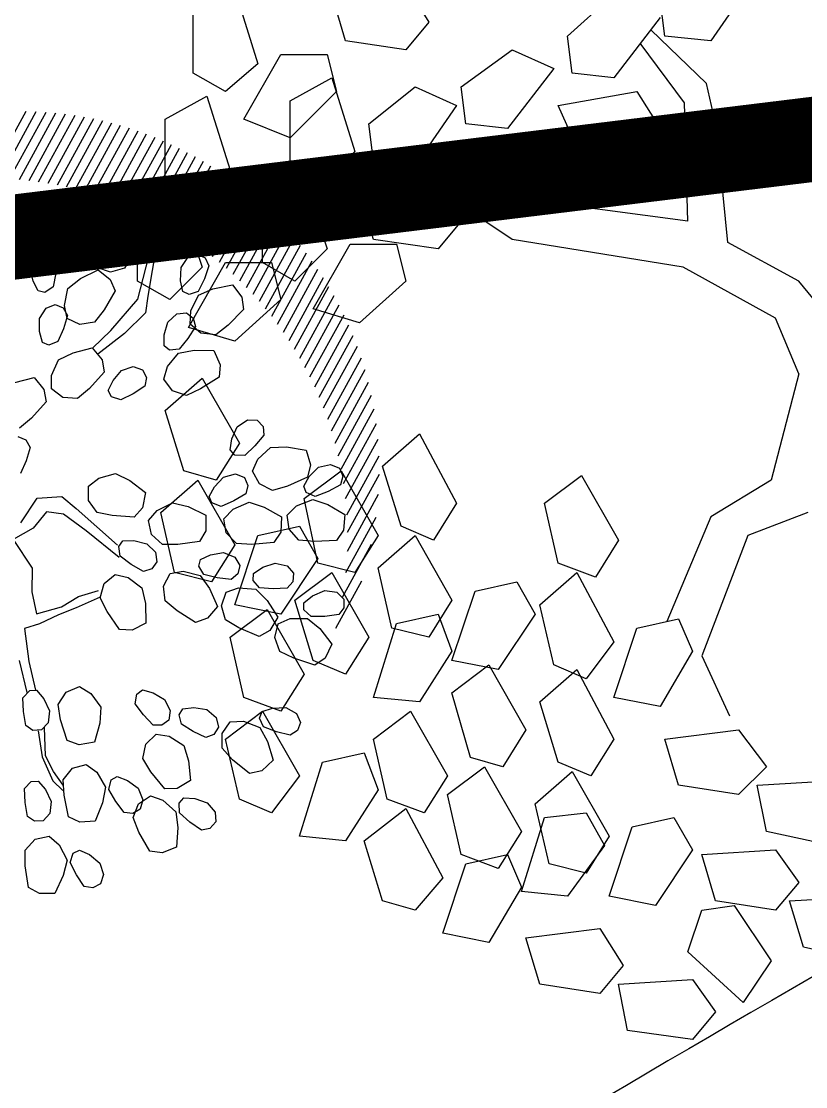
# Model space of a CAD drawing. Extents: x -809667 to 586099, y 3084146 to 3634412.
# Drawn here: x 381253.04 to 381254.659, y 3084224.222 to 3084226.42 of the extents above; entities that cross this region are included whole.
import ezdxf

# ---------------------------------------------------------------- set-up
doc = ezdxf.new("R2010")
doc.units = 0
doc.header["$LTSCALE"] = 0.5
doc.layers.get('0').update_dxf_attribs({"linetype": 'CONTINUOUS'})
for name, color, linetype in [('WIRE-照明', 1, 'CONTINUOUS'), ('乔木', 84, 'CONTINUOUS'), ('文字', 7, 'CONTINUOUS')]:
    doc.layers.add(name, color=color, linetype=linetype)

# ---------------------------------------------------------------- blocks, each defined once
blk = doc.blocks.new('幌伞枫')
at = {"layer": '乔木', "color": 0}
for p, q in [((-971.1, 525.5), (-934.4, 408)), ((-699.5, 532.8), (-662.8, 474.1)), ((-149, 540.2), (-215, 444.7)), ((-794.9, 444.7), (-816.9, 518.1)), ((-442.6, 452.1), (-369.2, 518.1)), ((-288.4, 452.1), (-295.8, 510.8)), ((-1037.1, 393.4), (-1037.1, 488.8)), ((-662.8, 474.1), (-699.5, 430.1)), ((-295.8, 481.4), (-369.2, 386)), ((-221.9, 376.9), (-310.5, 462.2)), ((-699.5, 430.1), (-794.9, 444.7)), ((-435.2, 393.4), (-442.6, 452.1)), ((-256.9, 345.9), (-327.2, 440.6)), ((-215, 444.7), (-288.4, 452.1)), ((-611.4, 371.3), (-530.7, 430.1)), ((-530.7, 430.1), (-464.6, 400.7)), ((-934.4, 408), (-985.8, 364)), ((-956.4, 320), (-897.7, 422.7)), ((-897.7, 422.7), (-824.3, 422.7)), ((-824.3, 422.7), (-809.6, 364)), ((-985.8, 364), (-1037.1, 393.4)), ((-464.6, 400.7), (-538, 305.3)), ((-369.2, 386), (-435.2, 393.4)), ((-883, 349.3), (-816.9, 386)), ((-816.9, 386), (-780.2, 268.6)), ((-206.4, 307), (-221.9, 376.9)), ((-1081.2, 320), (-1015.1, 356.7)), ((-1015.1, 356.7), (-978.4, 239.2)), ((-809.6, 364), (-883, 290.6)), ((-758.2, 312.6), (-684.8, 371.3)), ((-684.8, 371.3), (-618.7, 342)), ((-604.1, 312.6), (-611.4, 371.3)), ((-457.3, 342), (-332.5, 364)), ((-332.5, 364), (-295.8, 305.3)), ((-883, 246.5), (-883, 349.3)), ((-618.7, 342), (-684.8, 246.5)), ((-427.9, 275.9), (-457.3, 342)), ((-251.7, 158.5), (-256.9, 345.9)), ((-1081.2, 217.2), (-1081.2, 320)), ((-883, 290.6), (-956.4, 320)), ((-750.9, 253.9), (-758.2, 312.6)), ((-538, 305.3), (-604.1, 312.6)), ((-295.8, 305.3), (-332.5, 261.2)), ((-188.4, 124.2), (-206.4, 307)), ((-332.5, 261.2), (-427.9, 275.9)), ((-780.2, 268.6), (-831.6, 217.2)), ((-684.8, 246.5), (-750.9, 253.9)), ((-530.7, 195.2), (-633.4, 253.9)), ((-978.4, 239.2), (-1029.8, 187.8)), ((-831.6, 217.2), (-883, 246.5)), ((-927, 195.2), (-861, 224.5)), ((-861, 224.5), (-824.3, 114.4)), ((-1029.8, 187.8), (-1081.2, 217.2)), ((-772.9, 202.5), (-655.4, 217.2)), ((-655.4, 217.2), (-611.4, 158.5)), ((-1125.2, 165.8), (-1059.2, 195.2)), ((-1059.2, 195.2), (-1022.5, 85.1)), ((-927, 92.4), (-927, 195.2)), ((-750.9, 129.1), (-772.9, 202.5)), ((-530.7, 129.1), (-640.8, 202.5)), ((-251.7, 158.5), (-530.7, 195.2)), ((-1125.2, 63), (-1125.2, 165.8)), ((-611.4, 158.5), (-648.1, 114.4)), ((-846.3, 19), (-787.6, 121.8)), ((-787.6, 121.8), (-714.2, 121.8)), ((-648.1, 114.4), (-750.9, 129.1)), ((-714.2, 121.8), (-699.5, 63)), ((-259.1, 85.1), (-530.7, 129.1)), ((-75.6, 63), (-188.4, 124.2)), ((-824.3, 114.4), (-875.7, 63)), ((-1022.5, 85.1), (-1073.9, 33.7)), ((-1044.5, -10.4), (-985.8, 92.4)), ((-985.8, 92.4), (-912.4, 92.4)), ((-875.7, 63), (-927, 92.4)), ((-912.4, 92.4), (-897.7, 33.7)), ((-112.3, 4.3), (-259.1, 85.1)), ((-1073.9, 33.7), (-1125.2, 63)), ((-699.5, 63), (-772.9, -3)), ((-9.5, -17.7), (-75.6, 63)), ((-897.7, 33.7), (-971.1, -32.4)), ((-772.9, -3), (-846.3, 19)), ((-75.6, -83.8), (-112.3, 4.3)), ((-971.1, -32.4), (-1044.5, -10.4)), ((-75.6, -83.8), (-119.6, -252.6)), ((-1081.2, -142.5), (-1022.5, -91.1)), ((-1022.5, -91.1), (-963.7, -193.9)), ((-1051.8, -237.9), (-1081.2, -142.5)), ((-736.2, -230.6), (-677.5, -179.2)), ((-677.5, -179.2), (-618.7, -289.3)), ((-963.7, -193.9), (-1000.4, -252.6)), ((-706.8, -326), (-736.2, -230.6)), ((-1088.5, -304), (-1029.8, -252.6)), ((-1000.4, -252.6), (-1051.8, -237.9)), ((-1029.8, -252.6), (-971.1, -355.4)), ((-861, -282), (-802.3, -237.9)), ((-802.3, -237.9), (-743.5, -340.7)), ((-479.3, -289.3), (-420.6, -245.3)), ((-420.6, -245.3), (-361.8, -348)), ((-119.6, -252.6), (-215, -311.3)), ((-839, -384.7), (-861, -282)), ((-1066.5, -399.4), (-1088.5, -304)), ((-618.7, -289.3), (-655.4, -348)), ((-457.3, -384.7), (-479.3, -289.3)), ((-60.9, -304), (-156.3, -340.7)), ((-215, -311.3), (-285.1, -477)), ((-934.4, -340.7), (-868.3, -326)), ((-868.3, -326), (-839, -377.4)), ((-655.4, -348), (-706.8, -326)), ((-971.1, -450.8), (-934.4, -340.7)), ((-743.5, -340.7), (-780.2, -399.4)), ((-743.5, -392.1), (-684.8, -340.7)), ((-684.8, -340.7), (-626.1, -443.5)), ((-361.8, -348), (-398.5, -406.7)), ((-156.3, -340.7), (-229.7, -531.5)), ((-971.1, -355.4), (-1007.8, -414.1)), ((-839, -377.4), (-897.7, -465.5)), ((-780.2, -399.4), (-839, -384.7)), ((-398.5, -406.7), (-457.3, -384.7)), ((-1007.8, -414.1), (-1066.5, -399.4)), ((-875.7, -443.5), (-816.9, -399.4)), ((-816.9, -399.4), (-758.2, -502.2)), ((-721.5, -487.5), (-743.5, -392.1)), ((-486.6, -450.8), (-427.9, -399.4)), ((-427.9, -399.4), (-369.2, -509.5)), ((-589.4, -428.8), (-523.3, -414.1)), ((-523.3, -414.1), (-494, -465.5)), ((-626.1, -538.9), (-589.4, -428.8)), ((-897.7, -465.5), (-971.1, -450.8)), ((-846.3, -538.9), (-875.7, -443.5)), ((-626.1, -443.5), (-662.8, -502.2)), ((-464.6, -546.2), (-486.6, -450.8)), ((-978.4, -502.2), (-919.7, -458.1)), ((-919.7, -458.1), (-861, -560.9)), ((-714.2, -480.2), (-648.1, -465.5)), ((-648.1, -465.5), (-626.1, -524.2)), ((-494, -465.5), (-552.7, -553.6)), ((-332.5, -487.5), (-266.4, -472.8)), ((-266.4, -472.8), (-244.4, -524.2)), ((-750.9, -597.6), (-714.2, -480.2)), ((-662.8, -502.2), (-721.5, -487.5)), ((-369.2, -597.6), (-332.5, -487.5)), ((-956.4, -597.6), (-978.4, -502.2)), ((-758.2, -502.2), (-794.9, -560.9)), ((-626.1, -524.2), (-677.5, -604.9)), ((-369.2, -509.5), (-413.2, -568.2)), ((-244.4, -524.2), (-295.8, -612.3)), ((-794.9, -560.9), (-846.3, -538.9)), ((-552.7, -553.6), (-626.1, -538.9)), ((-229.7, -531.5), (-185.7, -627)), ((-626.1, -590.3), (-567.4, -546.2)), ((-567.4, -546.2), (-508.6, -649)), ((-486.6, -604.9), (-427.9, -553.6)), ((-413.2, -568.2), (-464.6, -546.2)), ((-427.9, -553.6), (-369.2, -663.7)), ((-861, -560.9), (-897.7, -619.6)), ((-596.7, -693), (-626.1, -590.3)), ((-897.7, -619.6), (-956.4, -597.6)), ((-677.5, -604.9), (-750.9, -597.6)), ((-457.3, -700.4), (-486.6, -604.9)), ((-295.8, -612.3), (-369.2, -597.6)), ((-985.8, -663.7), (-927, -619.6)), ((-927, -619.6), (-868.3, -722.4)), ((-750.9, -663.7), (-692.2, -619.6)), ((-692.2, -619.6), (-633.4, -722.4)), ((-508.6, -649), (-545.3, -707.7)), ((-288.4, -663.7), (-171, -649)), ((-171, -649), (-126.9, -707.7)), ((-963.7, -759.1), (-985.8, -663.7)), ((-728.9, -759.1), (-750.9, -663.7)), ((-369.2, -663.7), (-405.9, -722.4)), ((-266.4, -737.1), (-288.4, -663.7)), ((-831.6, -700.4), (-765.6, -685.7)), ((-765.6, -685.7), (-743.5, -744.4)), ((-545.3, -707.7), (-596.7, -693)), ((-868.3, -817.8), (-831.6, -700.4)), ((-633.4, -751.7), (-574.7, -707.7)), ((-574.7, -707.7), (-516, -810.5)), ((-405.9, -722.4), (-457.3, -700.4)), ((-126.9, -707.7), (-171, -751.7)), ((-868.3, -722.4), (-912.4, -781.1)), ((-633.4, -722.4), (-670.1, -781.1)), ((-494, -766.4), (-435.2, -715)), ((-435.2, -715), (-376.5, -817.8)), ((-171, -751.7), (-266.4, -737.1)), ((-141.6, -737.1), (-24.2, -729.7)), ((-126.9, -810.5), (-141.6, -737.1)), ((-912.4, -781.1), (-963.7, -759.1)), ((-743.5, -744.4), (-794.9, -825.2)), ((-670.1, -781.1), (-728.9, -759.1)), ((-611.4, -847.2), (-633.4, -751.7)), ((-765.6, -825.2), (-699.5, -773.8)), ((-699.5, -773.8), (-640.8, -883.9)), ((-471.9, -861.9), (-494, -766.4)), ((-516, -905.9), (-479.3, -788.5)), ((-479.3, -788.5), (-413.2, -781.1)), ((-413.2, -781.1), (-383.9, -832.5)), ((-339.8, -803.1), (-273.7, -788.5)), ((-273.7, -788.5), (-244.4, -839.8)), ((-516, -810.5), (-552.7, -869.2)), ((-376.5, -913.2), (-339.8, -803.1)), ((-24.2, -832.5), (-126.9, -810.5)), ((-794.9, -825.2), (-868.3, -817.8)), ((-736.2, -920.6), (-765.6, -825.2)), ((-376.5, -817.8), (-413.2, -876.5)), ((-383.9, -832.5), (-442.6, -913.2)), ((-244.4, -839.8), (-303.1, -927.9)), ((-229.7, -847.2), (-112.3, -839.8)), ((-112.3, -839.8), (-75.6, -891.2)), ((-640.8, -972), (-604.1, -861.9)), ((-552.7, -869.2), (-611.4, -847.2)), ((-604.1, -861.9), (-538, -847.2)), ((-538, -847.2), (-516, -898.6)), ((-413.2, -876.5), (-471.9, -861.9)), ((-207.7, -920.6), (-229.7, -847.2)), ((-640.8, -883.9), (-684.8, -935.3)), ((-75.6, -891.2), (-112.3, -935.3)), ((-516, -898.6), (-567.4, -986.6)), ((-442.6, -913.2), (-516, -905.9)), ((-684.8, -935.3), (-736.2, -920.6)), ((-303.1, -927.9), (-376.5, -913.2)), ((-229.7, -935.3), (-178.3, -927.9)), ((-112.3, -935.3), (-207.7, -920.6)), ((-178.3, -927.9), (-119.6, -1016)), ((-90.2, -920.6), (27.2, -913.2)), ((-68.2, -994), (-90.2, -920.6)), ((-251.7, -1001.3), (-229.7, -935.3)), ((-567.4, -986.6), (-640.8, -972)), ((-508.6, -979.3), (-391.2, -964.6)), ((-486.6, -1052.7), (-508.6, -979.3)), ((-391.2, -964.6), (-354.5, -1023.3)), ((27.2, -1016), (-68.2, -994)), ((-163.6, -1082.1), (-251.7, -1001.3)), ((-354.5, -1023.3), (-391.2, -1067.4)), ((-119.6, -1016), (-163.6, -1082.1)), ((-361.8, -1052.7), (-244.4, -1045.4)), ((-244.4, -1045.4), (-207.7, -1096.7)), ((-391.2, -1067.4), (-486.6, -1052.7)), ((-347.2, -1126.1), (-361.8, -1052.7)), ((-207.7, -1096.7), (-244.4, -1140.8)), ((-244.4, -1140.8), (-347.2, -1126.1))]:
    blk.add_line(p, q, dxfattribs=at)
blk = doc.blocks.new('紫薇')
at = {"color": 0}
for p, q in [((-496.5, 62.5), (-484, 74.7)), ((-484, 74.7), (-453.7, 70.5)), ((-502.4, 41.7), (-496.5, 62.5)), ((-453.7, 70.5), (-432.9, 64.6)), ((-432.9, 64.6), (-422.2, 46.9)), ((-422.2, 46.9), (-423.5, 27)), ((-397.8, 40.7), (-388.5, 48.4)), ((-388.5, 48.4), (-369.1, 46.1)), ((-369.1, 46.1), (-350.3, 41.4)), ((-481.8, 23.5), (-502.4, 41.7)), ((-400.7, 29), (-397.8, 40.7)), ((-350.3, 41.4), (-343.3, 29.7)), ((-343.3, 29.7), (-345.6, 20.4)), ((-462.5, 12.3), (-481.8, 23.5)), ((-438.8, 16.8), (-462.5, 12.3)), ((-423.5, 27), (-438.8, 16.8)), ((-393.6, 17.3), (-400.7, 29)), ((-377.8, 10.9), (-393.6, 17.3)), ((-345.6, 20.4), (-359.6, 13.9)), ((-275.5, 7.6), (-266.1, 15.2)), ((-266.1, 15.2), (-246.7, 12.7)), ((-504.4, -0.4), (-485.8, 5.5)), ((-485.8, 5.5), (-466.8, 9.1)), ((-466.8, 9.1), (-455.5, 1.4)), ((-455.5, 1.4), (-453.8, -8.1)), ((-359.6, 13.9), (-377.8, 10.9)), ((-350.9, 0.6), (-367.8, -9.1)), ((-314.7, 5.4), (-350.9, 0.6)), ((-338.8, -4.2), (-314.7, 0.6)), ((-278.4, 0.6), (-314.7, 5.4)), ((-314.7, 0.6), (-276, -9.1)), ((-278.4, -4.1), (-275.5, 7.6)), ((-246.7, 12.7), (-228, 8)), ((-228, 8), (-221, -3.8)), ((-222.8, 0.6), (-176.9, -1.8)), ((-509.7, -11.2), (-504.4, -0.4)), ((-507.5, -23.1), (-509.7, -11.2)), ((-453.8, -8.1), (-463.9, -19.9)), ((-416.8, -19.3), (-405, -6.5)), ((-405, -6.5), (-374.5, -8.9)), ((-374.5, -8.9), (-353.4, -13.7)), ((-360.6, -11.5), (-338.8, -4.2)), ((-353.4, -13.7), (-341.8, -30.7)), ((-271.5, -15.9), (-278.4, -4.1)), ((-223.4, -13.2), (-237.5, -19.5)), ((-221, -3.8), (-223.4, -13.2)), ((-181.7, -13.9), (-222.8, -11.5)), ((-135.8, -21.1), (-181.7, -13.9)), ((-496.2, -30.8), (-507.5, -23.1)), ((-463.9, -19.9), (-479.2, -30.1)), ((-421.5, -40.4), (-416.8, -19.3)), ((-255.7, -22.4), (-271.5, -15.9)), ((-237.5, -19.5), (-255.7, -22.4)), ((-135.8, -42.9), (-135.8, -21.1)), ((-479.2, -30.1), (-496.2, -30.8)), ((-399.9, -57.5), (-421.5, -40.4)), ((-341.8, -30.7), (-341.9, -50.6)), ((-313, -48.7), (-302.7, -34.6)), ((-302.7, -34.6), (-272.1, -33.8)), ((-272.1, -33.8), (-250.7, -36.3)), ((-250.7, -36.3), (-237.3, -51.9)), ((-131, -71.9), (-135.8, -42.9)), ((-121.3, -42.9), (-121.3, -79.1)), ((-89.9, -45.3), (-121.3, -42.9)), ((-12.5, -40.5), (-58.4, -55)), ((-5.3, -71.9), (-12.5, -40.5)), ((-380, -67.5), (-399.9, -57.5)), ((-341.9, -50.6), (-356.5, -61.7)), ((-315.5, -70.1), (-313, -48.7)), ((-237.3, -51.9), (-235.2, -71.8)), ((-58.4, -55), (-89.9, -45.3)), ((6.8, -57.4), (33.4, -88.8)), ((-402.9, -75.6), (-384.1, -71)), ((-384.1, -71), (-372.4, -78)), ((-356.5, -61.7), (-380, -67.5)), ((-292.2, -84.8), (-315.5, -70.1)), ((-235.2, -71.8), (-248.6, -84.4)), ((-128.5, -98.4), (-131, -71.9)), ((11.6, -96), (-5.3, -71.9)), ((-425.8, -93.7), (-421.1, -82.6)), ((-421.1, -82.6), (-402.9, -75.6)), ((-370.1, -87.4), (-379.5, -99.7)), ((-372.4, -78), (-370.1, -87.4)), ((-271.3, -92.6), (-292.2, -84.8)), ((-248.6, -84.4), (-271.3, -92.6)), ((-121.3, -79.1), (-114, -105.7)), ((33.4, -88.8), (26.1, -122.6)), ((87.7, -88.7), (72.9, -76.2)), ((104.1, -99.2), (87.7, -88.7)), ((123.6, -87.2), (115.8, -96.5)), ((-490, -117.5), (-482.8, -101.7)), ((-482.8, -101.7), (-453, -94.6)), ((-453, -94.6), (-431.5, -92.7)), ((-431.5, -92.7), (-415.2, -105.3)), ((-422.9, -105.4), (-425.8, -93.7)), ((-379.5, -99.7), (-394.2, -110.8)), ((-123.7, -134.7), (-128.5, -98.4)), ((2, -117.8), (11.6, -96)), ((115.8, -96.5), (104.1, -99.2)), ((142.8, -112.3), (134.2, -92.5)), ((-488.1, -139.1), (-490, -117.5)), ((-411.2, -112.5), (-422.9, -105.4)), ((-415.2, -105.3), (-409.1, -124.3)), ((-394.2, -110.8), (-411.2, -112.5)), ((-114, -105.7), (-114, -134.7)), ((-29.4, -141.9), (2, -117.8)), ((158.8, -138.4), (142.8, -112.3)), ((197, -104.2), (196, -131.7)), ((-409.1, -124.3), (-419.7, -139.3)), ((-377.1, -134.2), (-356.2, -128.6)), ((-356.2, -128.6), (-338, -138.3)), ((26.1, -122.6), (4.4, -137.1)), ((196, -131.7), (176.1, -140.3)), ((-462.2, -148.6), (-488.1, -139.1)), ((-419.7, -139.3), (-440.2, -152.1)), ((-409.7, -163.1), (-405.2, -146.2)), ((-405.2, -146.2), (-377.1, -134.2)), ((-338, -138.3), (-328.8, -156)), ((-315.4, -155.5), (-298, -146.6)), ((-298, -146.6), (-279.9, -140)), ((-279.9, -140), (-267.5, -145.8)), ((-267.5, -145.8), (-264.2, -154.9)), ((-180.2, -164.4), (-174.5, -147.9)), ((-174.5, -147.9), (-145.5, -138.1)), ((-145.5, -138.1), (-124.3, -134.2)), ((-124.3, -134.2), (-106.8, -145.2)), ((-106.8, -145.2), (-99, -163.5)), ((-77.8, -175.7), (-29.4, -141.9)), ((4.4, -137.1), (-60.9, -178.1)), ((176.1, -140.3), (158.8, -138.4)), ((-440.2, -152.1), (-462.2, -148.6)), ((-459.5, -166.8), (-443.1, -156.6)), ((-443.1, -156.6), (-429.8, -159.8)), ((-429.8, -159.8), (-424.7, -168)), ((-404.1, -184), (-409.7, -163.1)), ((-328.8, -156), (-336.6, -172.6)), ((-318.9, -167.1), (-315.4, -155.5)), ((-264.2, -154.9), (-272.2, -168.1)), ((-9.2, -163.5), (10.3, -156.7)), ((10.3, -156.7), (29.5, -162)), ((29.5, -162), (36.3, -179.1)), ((151.1, -181.9), (158, -162.4)), ((158, -162.4), (174.1, -150.7)), ((174.1, -150.7), (191.7, -156)), ((191.7, -156), (210.2, -171.6)), ((233.6, -164.1), (239.8, -156.7)), ((239.8, -156.7), (255.3, -157)), ((255.3, -157), (272.9, -162.3)), ((272.9, -162.3), (284.3, -175.1)), ((550.9, -237.9), (475.7, -162.7)), ((555.2, -224.5), (479.8, -149.2)), ((-474.7, -179.1), (-459.5, -166.8)), ((-424.7, -168), (-429.9, -182.6)), ((-336.6, -172.6), (-354.7, -188.6)), ((-314.8, -178.4), (-318.9, -167.1)), ((-272.2, -168.1), (-285.6, -180.7)), ((-176.3, -185.6), (-180.2, -164.4)), ((-99, -163.5), (-108.1, -179.5)), ((-92, -188.9), (-76.6, -177.2)), ((-76.6, -177.2), (-63.1, -179.1)), ((-19.3, -182.6), (-9.2, -163.5)), ((210.2, -171.6), (213.9, -193.6)), ((234.8, -177.7), (233.6, -164.1)), ((249.6, -190.1), (234.8, -177.7)), ((284.3, -175.1), (285.5, -188.7)), ((305.8, -179.5), (310.3, -170.9)), ((310.3, -170.9), (325.4, -168)), ((325.4, -168), (343.8, -169.4)), ((343.8, -169.4), (357.7, -179.4)), ((546.3, -250.9), (471.2, -175.9)), ((-475.8, -191.1), (-474.7, -179.1)), ((-469.4, -201.4), (-475.8, -191.1)), ((-429.9, -182.6), (-440.4, -197.6)), ((-377, -189), (-404.1, -184)), ((-354.7, -188.6), (-377, -189)), ((-302.4, -184.2), (-314.8, -178.4)), ((-285.6, -180.7), (-302.4, -184.2)), ((-149.6, -192.7), (-176.3, -185.6)), ((-127.4, -194.1), (-149.6, -192.7)), ((-108.1, -179.5), (-127.4, -194.1)), ((-106, -202.5), (-92, -188.9)), ((-63.1, -179.1), (-57.2, -186.8)), ((-57.2, -186.8), (-61, -201.8)), ((-29.7, -211.3), (-19.3, -182.6)), ((36.3, -179.1), (35.7, -203.3)), ((159.7, -201.7), (151.1, -181.9)), ((266, -200.7), (249.6, -190.1)), ((285.5, -188.7), (277.8, -197.9)), ((309.8, -192.5), (305.8, -179.5)), ((327, -201.5), (309.8, -192.5)), ((361.7, -192.5), (356.1, -203.1)), ((357.7, -179.4), (361.7, -192.5)), ((541.3, -263.7), (466.4, -188.8)), ((-456.1, -204.5), (-469.4, -201.4)), ((-440.4, -197.6), (-456.1, -204.5)), ((-352.7, -221.1), (-339.8, -206.5)), ((-339.8, -206.5), (-325.3, -193.6)), ((-325.3, -193.6), (-311.7, -194.5)), ((-311.7, -194.5), (-305.3, -201.7)), ((-305.3, -201.7), (-307.9, -216.9)), ((-105.9, -214.5), (-106, -202.5)), ((-61, -201.8), (-70.2, -217.7)), ((35.7, -203.3), (20.8, -219.9)), ((175.7, -227.8), (159.7, -201.7)), ((213.9, -193.6), (212.9, -221.1)), ((249, -213.9), (262.3, -199)), ((262.3, -199), (280.6, -200.5)), ((277.8, -197.9), (266, -200.7)), ((280.6, -200.5), (302, -211.7)), ((345.2, -208.3), (327, -201.5)), ((356.1, -203.1), (345.2, -208.3)), ((536.1, -276.2), (461.3, -201.4)), ((-351.7, -233.1), (-352.7, -221.1)), ((-307.9, -216.9), (-315.8, -233.6)), ((-171.8, -232.2), (-153.8, -220.2)), ((-153.8, -220.2), (-133.4, -223.6)), ((-98.6, -224.2), (-105.9, -214.5)), ((-70.2, -217.7), (-85.1, -226)), ((-20.4, -226.1), (-29.7, -211.3)), ((20.8, -219.9), (-1.3, -236.2)), ((212.9, -221.1), (193, -229.7)), ((212.3, -221.6), (229.2, -253)), ((246.4, -234.4), (249, -213.9)), ((302, -211.7), (310.3, -232.4)), ((530.6, -288.4), (456, -213.7)), ((-343.7, -242.2), (-351.7, -233.1)), ((-315.8, -233.6), (-330, -243)), ((-194.7, -252.4), (-171.8, -232.2)), ((-133.4, -223.6), (-119.1, -237.5)), ((-119.1, -237.5), (-121.3, -255.7)), ((-85.1, -226), (-98.6, -224.2)), ((-77.4, -238.3), (-59.6, -227.8)), ((-59.6, -227.8), (-39.8, -229.2)), ((-39.8, -229.2), (-29.7, -244.6)), ((-1.3, -236.2), (-20.4, -226.1)), ((132.4, -239), (140.2, -227.8)), ((140.2, -227.8), (149.8, -226.1)), ((149.8, -226.1), (161.4, -236.3)), ((161.4, -236.3), (171.4, -251.7)), ((193, -229.7), (175.7, -227.8)), ((219.5, -269.9), (202.6, -226.4)), ((259.1, -251.9), (246.4, -234.4)), ((310.3, -232.4), (315.1, -259.5)), ((518.9, -312), (444.5, -237.6)), ((524.9, -300.3), (450.4, -225.8)), ((-417.9, -265.7), (-392.8, -248.4)), ((-392.8, -248.4), (-373.4, -238.8)), ((-373.4, -238.8), (-353.6, -244.6)), ((-353.6, -244.6), (-341.1, -260.1)), ((-330, -243), (-343.7, -242.2)), ((-83.6, -259.1), (-77.4, -238.3)), ((-29.7, -244.6), (-25.5, -268.4)), ((135.8, -258), (132.4, -239)), ((171.4, -251.7), (172, -268.8)), ((280.3, -274), (259.1, -251.9)), ((359.6, -253.8), (363.1, -244.8)), ((363.1, -244.8), (377.9, -240.2)), ((377.9, -240.2), (396.3, -239.5)), ((396.3, -239.5), (411.2, -247.9)), ((411.2, -247.9), (416.7, -260.4)), ((512.6, -323.4), (438.4, -249.1)), ((-419, -283.1), (-417.9, -265.7)), ((-341.1, -260.1), (-345.5, -278)), ((-193.6, -269.8), (-194.7, -252.4)), ((-121.3, -255.7), (-133.4, -276.7)), ((-88.1, -289.3), (-83.6, -259.1)), ((141.5, -276.6), (135.8, -258)), ((229.2, -253), (260.6, -301.3)), ((315.1, -259.5), (297.6, -272.1)), ((307.4, -275), (318.8, -258.8)), ((318.8, -258.8), (337.2, -258.1)), ((337.2, -258.1), (359.8, -266.8)), ((365.2, -266.3), (359.6, -253.8)), ((359.8, -266.8), (370.3, -286.5)), ((383.2, -273.3), (365.2, -266.3)), ((416.7, -260.4), (412.3, -271.7)), ((506.1, -334.6), (432, -260.4)), ((-345.5, -278), (-360.1, -297.3)), ((-181.7, -287.9), (-193.6, -269.8)), ((-133.4, -276.7), (-154.4, -284.1)), ((-143.4, -298.8), (-133.7, -282.1)), ((-133.7, -282.1), (-120.5, -278.5)), ((-120.5, -278.5), (-112.1, -283.4)), ((-25.5, -268.4), (-36.8, -287.6)), ((152.3, -282.1), (141.5, -276.6)), ((164.2, -280), (152.3, -282.1)), ((172, -268.8), (164.2, -280)), ((238.9, -306.2), (219.5, -269.9)), ((297.6, -272.1), (280.3, -274)), ((307.1, -295.7), (307.4, -275)), ((402.1, -278.1), (383.2, -273.3)), ((412.3, -271.7), (402.1, -278.1)), ((499.4, -345.5), (425.3, -271.4)), ((-409.4, -302.5), (-419, -283.1)), ((-218.9, -308.1), (-203, -293.5)), ((-203, -293.5), (-182.4, -293.6)), ((-182.4, -293.6), (-166, -304.9)), ((-154.4, -284.1), (-181.7, -287.9)), ((-112.1, -283.4), (-109.8, -298.7)), ((-76, -301.9), (-88.1, -289.3)), ((-36.8, -287.6), (-55.3, -308.1)), ((321.7, -311.7), (307.1, -295.7)), ((370.3, -286.5), (378.2, -312.8)), ((485.2, -366.6), (411.4, -292.8)), ((492.4, -356.2), (418.5, -282.2)), ((-381.8, -302.1), (-409.4, -302.5)), ((-360.1, -297.3), (-381.8, -302.1)), ((-372.7, -318), (-361.1, -302.6)), ((-361.1, -302.6), (-347.5, -300.7)), ((-347.5, -300.7), (-339.8, -306.5)), ((-339.8, -306.5), (-339.4, -322)), ((-238.2, -331.8), (-218.9, -308.1)), ((-166, -304.9), (-165.2, -323.3)), ((-151, -316.8), (-143.4, -298.8)), ((-109.8, -298.7), (-112, -316.9)), ((-55.3, -308.1), (-76, -301.9)), ((112.7, -328.7), (124.5, -311.7)), ((124.5, -311.7), (143.2, -304.7)), ((143.2, -304.7), (158.7, -314.5)), ((260.6, -315.8), (238.9, -306.2)), ((260.6, -301.3), (325.9, -340)), ((345.2, -331.1), (321.7, -311.7)), ((477.7, -376.9), (404, -303.2)), ((-382.4, -334.9), (-372.7, -318)), ((-339.4, -322), (-343.8, -339.9)), ((-165.2, -323.3), (-173.8, -345.9)), ((-146.2, -327.9), (-151, -316.8)), ((-112, -316.9), (-122.6, -330.4)), ((-49.5, -331.8), (-41, -321)), ((-41, -321), (-31.4, -319.9)), ((-31.4, -319.9), (-20.4, -330.7)), ((158.7, -314.5), (172.5, -334.4)), ((177.2, -337), (179.7, -323.6)), ((179.7, -323.6), (187.6, -318.1)), ((187.6, -318.1), (202.4, -322.5)), ((202.4, -322.5), (218, -332.3)), ((325.9, -347.2), (260.6, -315.8)), ((378.2, -312.8), (362.2, -327.4)), ((462.1, -396.6), (388.7, -323.1)), ((470, -386.9), (396.5, -313.3)), ((-379.1, -346.5), (-382.4, -334.9)), ((-343.8, -339.9), (-355.9, -351.9)), ((-234.3, -348.8), (-238.2, -331.8)), ((-135.8, -333.9), (-146.2, -327.9)), ((-122.6, -330.4), (-135.8, -333.9)), ((-112.3, -358.3), (-105.1, -337.9)), ((-105.1, -337.9), (-86.8, -328.4)), ((-86.8, -328.4), (-67, -330.8)), ((-67, -330.8), (-57.8, -346.8)), ((-47.1, -351), (-49.5, -331.8)), ((-20.4, -330.7), (-11.2, -346.6)), ((115.8, -350.1), (112.7, -328.7)), ((172.5, -334.4), (170.2, -356.6)), ((188.2, -352.9), (177.2, -337)), ((218, -332.3), (225.6, -347.6)), ((325.7, -343.5), (335.6, -334)), ((335.6, -334), (345.2, -334.3)), ((362.2, -327.4), (345.2, -331.1)), ((345.2, -334.3), (354.6, -346.6)), ((454, -406.2), (380.6, -332.8)), ((-369.5, -353.8), (-379.1, -346.5)), ((-355.9, -351.9), (-369.5, -353.8)), ((-281, -370), (-266.4, -354)), ((-266.4, -354), (-245.8, -352.3)), ((-245.8, -352.3), (-228.6, -362.3)), ((-219.7, -364.7), (-234.3, -348.8)), ((-173.8, -345.9), (-193.4, -356.6)), ((-180.1, -369.4), (-173.3, -351.3)), ((-173.3, -351.3), (-160.8, -345.7)), ((-160.8, -345.7), (-151.8, -349.1)), ((-151.8, -349.1), (-147, -363.8)), ((-57.8, -346.8), (-54.8, -370.8)), ((-42.4, -369.9), (-47.1, -351)), ((-11.2, -346.6), (-11.5, -363.7)), ((124.3, -379.4), (115.8, -350.1)), ((201.2, -367.5), (188.2, -352.9)), ((225.6, -347.6), (223.2, -361.1)), ((325.2, -362.8), (325.7, -343.5)), ((354.6, -346.6), (361.4, -363.7)), ((437.1, -424.6), (363.9, -351.5)), ((445.7, -415.5), (372.4, -342.2)), ((-298.2, -395.2), (-281, -370)), ((-228.6, -362.3), (-226.2, -380.5)), ((-193.4, -356.6), (-219.7, -364.7)), ((-184.7, -388.3), (-180.1, -369.4)), ((-147, -363.8), (-146.3, -382.2)), ((-118.4, -388.2), (-112.3, -358.3)), ((-54.8, -370.8), (-67.2, -389.3)), ((-31.9, -375.9), (-42.4, -369.9)), ((-11.5, -363.7), (-19.9, -374.5)), ((9.7, -383.3), (14, -370.3)), ((14, -370.3), (22.7, -366)), ((22.7, -366), (36.7, -372.6)), ((170.2, -356.6), (161.9, -382.8)), ((190.2, -372.4), (206.8, -361.4)), ((213.2, -367.9), (201.2, -367.5)), ((206.8, -361.4), (224.2, -367.4)), ((223.2, -361.1), (213.2, -367.9)), ((224.2, -367.4), (242, -383.7)), ((246.6, -371.5), (253.1, -364.4)), ((253.1, -364.4), (268.5, -365.4)), ((268.5, -365.4), (285.9, -371.4)), ((327.1, -382.2), (325.2, -362.8)), ((361.4, -363.7), (358.6, -380.5)), ((428.3, -433.5), (361, -366.2)), ((-226.2, -380.5), (-232.9, -403.8)), ((-146.3, -382.2), (-154.5, -397.2)), ((-19.9, -374.5), (-31.9, -375.9)), ((18.3, -400.6), (9.7, -383.3)), ((36.7, -372.6), (50.8, -384.5)), ((50.8, -384.5), (56.1, -400.7)), ((140.5, -385.9), (124.3, -379.4)), ((161.9, -382.8), (140.5, -385.9)), ((182.5, -391.6), (190.2, -372.4)), ((242, -383.7), (244.8, -405.8)), ((247.2, -385.2), (246.6, -371.5)), ((261.5, -398.2), (247.2, -385.2)), ((285.9, -371.4), (296.8, -384.6)), ((296.8, -384.6), (297.4, -398.2)), ((336.6, -389.7), (327.1, -382.2)), ((358.6, -380.5), (348.7, -390)), ((419.3, -442.2), (358.1, -381)), ((-292.9, -411.8), (-298.2, -395.2)), ((-178.3, -398.5), (-184.7, -388.3)), ((-167, -402.8), (-178.3, -398.5)), ((-154.5, -397.2), (-167, -402.8)), ((-107.1, -401.5), (-118.4, -388.2)), ((-67.2, -389.3), (-86.7, -408.7)), ((-48.1, -407), (-34, -391.9)), ((-34, -391.9), (-14.6, -387.6)), ((-14.6, -387.6), (-0.5, -399.5)), ((-0.5, -399.5), (10.2, -421.1)), ((29.1, -416.8), (18.3, -400.6)), ((56.1, -400.7), (51.8, -413.7)), ((190.3, -411.7), (182.5, -391.6)), ((277.4, -409.4), (261.5, -398.2)), ((297.4, -398.2), (289.3, -407.2)), ((390.9, -466.8), (318.3, -394.2)), ((400.6, -458.8), (327.9, -386.1)), ((348.7, -390), (336.6, -389.7)), ((410, -450.6), (349, -389.6)), ((-277, -426.4), (-292.9, -411.8)), ((-232.9, -403.8), (-251.4, -416.1)), ((-237.1, -427.7), (-231.9, -409.1)), ((-231.9, -409.1), (-219.9, -402.4)), ((-219.9, -402.4), (-210.6, -405.1)), ((-210.6, -405.1), (-204.6, -419.3)), ((-125, -422.8), (-106.5, -413.8)), ((-86.7, -408.7), (-107.1, -401.5)), ((-106.5, -413.8), (-86.8, -416.9)), ((-48.1, -428.6), (-48.1, -407)), ((51.8, -413.7), (41, -419)), ((205.2, -438.4), (190.3, -411.7)), ((244.8, -405.8), (242.6, -433.3)), ((289.3, -407.2), (277.4, -409.4)), ((370.9, -482.1), (298.5, -409.7)), ((381, -474.6), (308.5, -402.1)), ((-251.4, -416.1), (-277, -426.4)), ((-240.1, -447), (-237.1, -427.7)), ((-204.6, -419.3), (-202.3, -437.6)), ((-132.9, -443), (-125, -422.8)), ((-86.8, -416.9), (-78, -433.1)), ((-43.8, -458.8), (-48.1, -428.6)), ((10.2, -421.1), (4.8, -442.7)), ((41, -419), (29.1, -416.8)), ((349.9, -496.5), (277.7, -424.4)), ((360.5, -489.4), (288.2, -417.2)), ((-204, -490.6), (-257.4, -437.3)), ((-202.3, -437.6), (-209.3, -453.2)), ((-139.8, -472.8), (-132.9, -443)), ((-78, -433.1), (-75.8, -457.1)), ((4.8, -442.7), (-7.1, -467.6)), ((222.4, -441), (205.2, -438.4)), ((242.6, -433.3), (222.4, -441)), ((316.7, -516.3), (244.9, -444.5)), ((328, -510), (256.1, -438)), ((339.1, -503.4), (267, -431.3)), ((-232.8, -456.6), (-240.1, -447)), ((-221.2, -459.9), (-232.8, -456.6)), ((-209.3, -453.2), (-221.2, -459.9)), ((-159.1, -517.9), (-218.6, -458.4)), ((-75.8, -457.1), (-88.6, -475.3)), ((-72.9, -461.7), (-64.2, -451.2)), ((-64.2, -451.2), (-54.6, -450.3)), ((-54.6, -450.3), (-43.8, -461.4)), ((-28.7, -467.5), (-43.8, -458.8)), ((293.3, -528.3), (221.7, -456.7)), ((305.1, -522.4), (233.4, -450.8)), ((-124.5, -534.7), (-187, -472.3)), ((-128.9, -486.3), (-139.8, -472.8)), ((-71.1, -481), (-72.9, -461.7)), ((-43.8, -461.4), (-35.1, -477.6)), ((-7.1, -467.6), (-28.7, -467.5)), ((256.2, -544.2), (185, -473.1)), ((268.8, -539.2), (197.5, -467.9)), ((281.2, -533.9), (209.8, -462.5)), ((-94.9, -546.7), (-158.9, -482.7)), ((-108.7, -494.2), (-128.9, -486.3)), ((-88.6, -475.3), (-108.7, -494.2)), ((-66.9, -500), (-71.1, -481)), ((-35.1, -477.6), (-35.9, -494.7)), ((216.5, -557.6), (145.8, -486.9)), ((230, -553.4), (159.2, -482.6)), ((243.3, -549), (172.3, -478)), ((-68.3, -555.6), (-133.5, -490.4)), ((-43.8, -562.4), (-109.9, -496.4)), ((-21, -567.5), (-87.7, -500.8)), ((-56.6, -506.3), (-66.9, -500)), ((0.5, -571.4), (-66.8, -504.1)), ((-35.9, -494.7), (-44.6, -505.2)), ((143.5, -572.9), (73.7, -503.1)), ((158.8, -570.6), (88.8, -500.6)), ((173.8, -567.9), (103.6, -497.7)), ((188.4, -564.8), (118, -494.5)), ((202.6, -561.4), (132.1, -490.8)), ((-44.6, -505.2), (-56.6, -506.3)), ((20.9, -574.1), (-46.8, -506.4)), ((40.4, -576), (-27.7, -507.8)), ((59.1, -577), (-9.4, -508.5)), ((77.1, -577.3), (8.3, -508.5)), ((94.5, -577), (25.4, -507.9)), ((111.3, -576.2), (42, -506.8)), ((127.6, -574.8), (58.1, -505.2))]:
    blk.add_line(p, q, dxfattribs=at)
blk = doc.blocks.new('123213')
at = {"layer": '文字', "color": 8, "linetype": 'Continuous'}
for points, knots in [([(381844.5609, 3087081.0936), (381846.499, 3087080.8518), (381849.8812, 3087080.4297), (381852.9704, 3087086.7947), (381861.7252, 3087083.3889), (381864.1778, 3087088.3114), (381865.0711, 3087090.689)], [0, 0, 0, 0, 5.241038, 9.145639, 17.995635, 24.640422, 24.640422, 24.640422, 24.640422]), ([(381844.6352, 3087081.689), (381844.9347, 3087081.6516), (381845.2315, 3087081.6146), (381846.1068, 3087081.5176), (381846.6705, 3087081.4722), (381847.5904, 3087081.4804), (381847.9638, 3087081.5133), (381848.6476, 3087081.6572), (381848.9561, 3087081.7685), (381849.3946, 3087082.0228), (381849.5454, 3087082.1351), (381849.853, 3087082.4134), (381850.0065, 3087082.5764), (381850.464, 3087083.1066), (381850.7684, 3087083.5187), (381851.3109, 3087084.1642), (381851.5274, 3087084.4035), (381851.9625, 3087084.7983), (381852.1754, 3087084.9612), (381852.6207, 3087085.2337), (381852.8531, 3087085.3463), (381853.7826, 3087085.7073), (381854.5208, 3087085.8099), (381856.0105, 3087085.8766), (381856.7654, 3087085.8396), (381858.2278, 3087085.7744), (381858.9354, 3087085.7463), (381859.9522, 3087085.8083), (381860.306, 3087085.8549), (381860.9893, 3087086.023), (381861.3042, 3087086.1546), (381861.898, 3087086.5218), (381862.1736, 3087086.755), (381862.9303, 3087087.5715), (381863.3657, 3087088.282), (381863.9723, 3087089.5502), (381864.1742, 3087090.0316), (381864.369, 3087090.5325)], [0, 0, 0, 0, 0.809904, 0.809904, 2.429711, 2.429711, 3.66837, 3.66837, 4.926642, 4.926642, 5.673722, 5.673722, 6.420801, 6.420801, 7.887995, 7.887995, 8.767827, 8.767827, 9.468061, 9.468061, 10.168296, 10.168296, 12.19742, 12.19742, 14.226544, 14.226544, 16.255668, 16.255668, 17.461197, 17.461197, 18.836307, 18.836307, 20.211417, 20.211417, 22.844117, 22.844117, 24.28999, 24.28999, 24.28999, 24.28999]), ([(381859.6296, 3087085.5399), (381858.6184, 3087086.2558), (381854.8496, 3087088.9242), (381849.6462, 3087086.2505), (381846.0049, 3087083.8332), (381845.4217, 3087083.455)], [0, 0, 0, 0, 3.569995, 13.305729, 15.183835, 15.183835, 15.183835, 15.183835]), ([(381859.9763, 3087086.0295), (381859.7387, 3087086.1977), (381859.4989, 3087086.3676), (381858.7694, 3087086.8681), (381858.2704, 3087087.1901), (381857.4065, 3087087.6362), (381857.0548, 3087087.7903), (381856.3262, 3087088.0271), (381855.9562, 3087088.1079), (381854.6403, 3087088.2738), (381853.6835, 3087088.1764), (381851.7854, 3087087.6992), (381850.8416, 3087087.3194), (381848.9794, 3087086.4011), (381848.0608, 3087085.8619), (381846.409, 3087084.8234), (381845.6725, 3087084.3312), (381844.9526, 3087083.8663)], [0, 0, 0, 0, 0.838582, 0.838582, 2.515746, 2.515746, 3.607863, 3.607863, 4.699979, 4.699979, 7.466248, 7.466248, 10.232516, 10.232516, 12.998785, 12.998785, 15.338185, 15.338185, 15.338185, 15.338185])]:
    blk.add_open_spline(points, degree=3, knots=knots, dxfattribs=at)
at = {"layer": '文字', "color": 8, "linetype": 'Continuous', "xscale": 0.0013, "yscale": 0.0013, "zscale": 0.0013}
blk.add_blockref('幌伞枫', (381848.5929, 3087087.4717), dxfattribs=at)
blk.add_blockref('幌伞枫', (381848.5929, 3087087.4717), dxfattribs=at)
at = {"layer": '文字', "color": 8, "linetype": 'Continuous', "xscale": 0.00148055020779717, "yscale": 0.00148055020779717, "zscale": 0.00148055020779717, "rotation": 106.2585742029955}
blk.add_blockref('紫薇', (381846.8104, 3087087.0215), dxfattribs=at)

msp = doc.modelspace()

# ---------------------------------------------------------------- linework, layer by layer
at = {"layer": 'WIRE-照明', "linetype": 'Continuous', "const_width": 0.175}
msp.add_lwpolyline([(381246.3075, 3084225.1534), (381270.3899, 3084228.0987)], dxfattribs=at)

# ---------------------------------------------------------------- block references
at = {"layer": '文字', "color": 8}
msp.add_blockref('123213', (-593.8497, -2861.6696), dxfattribs=at)

doc.saveas('drawing.dxf')
